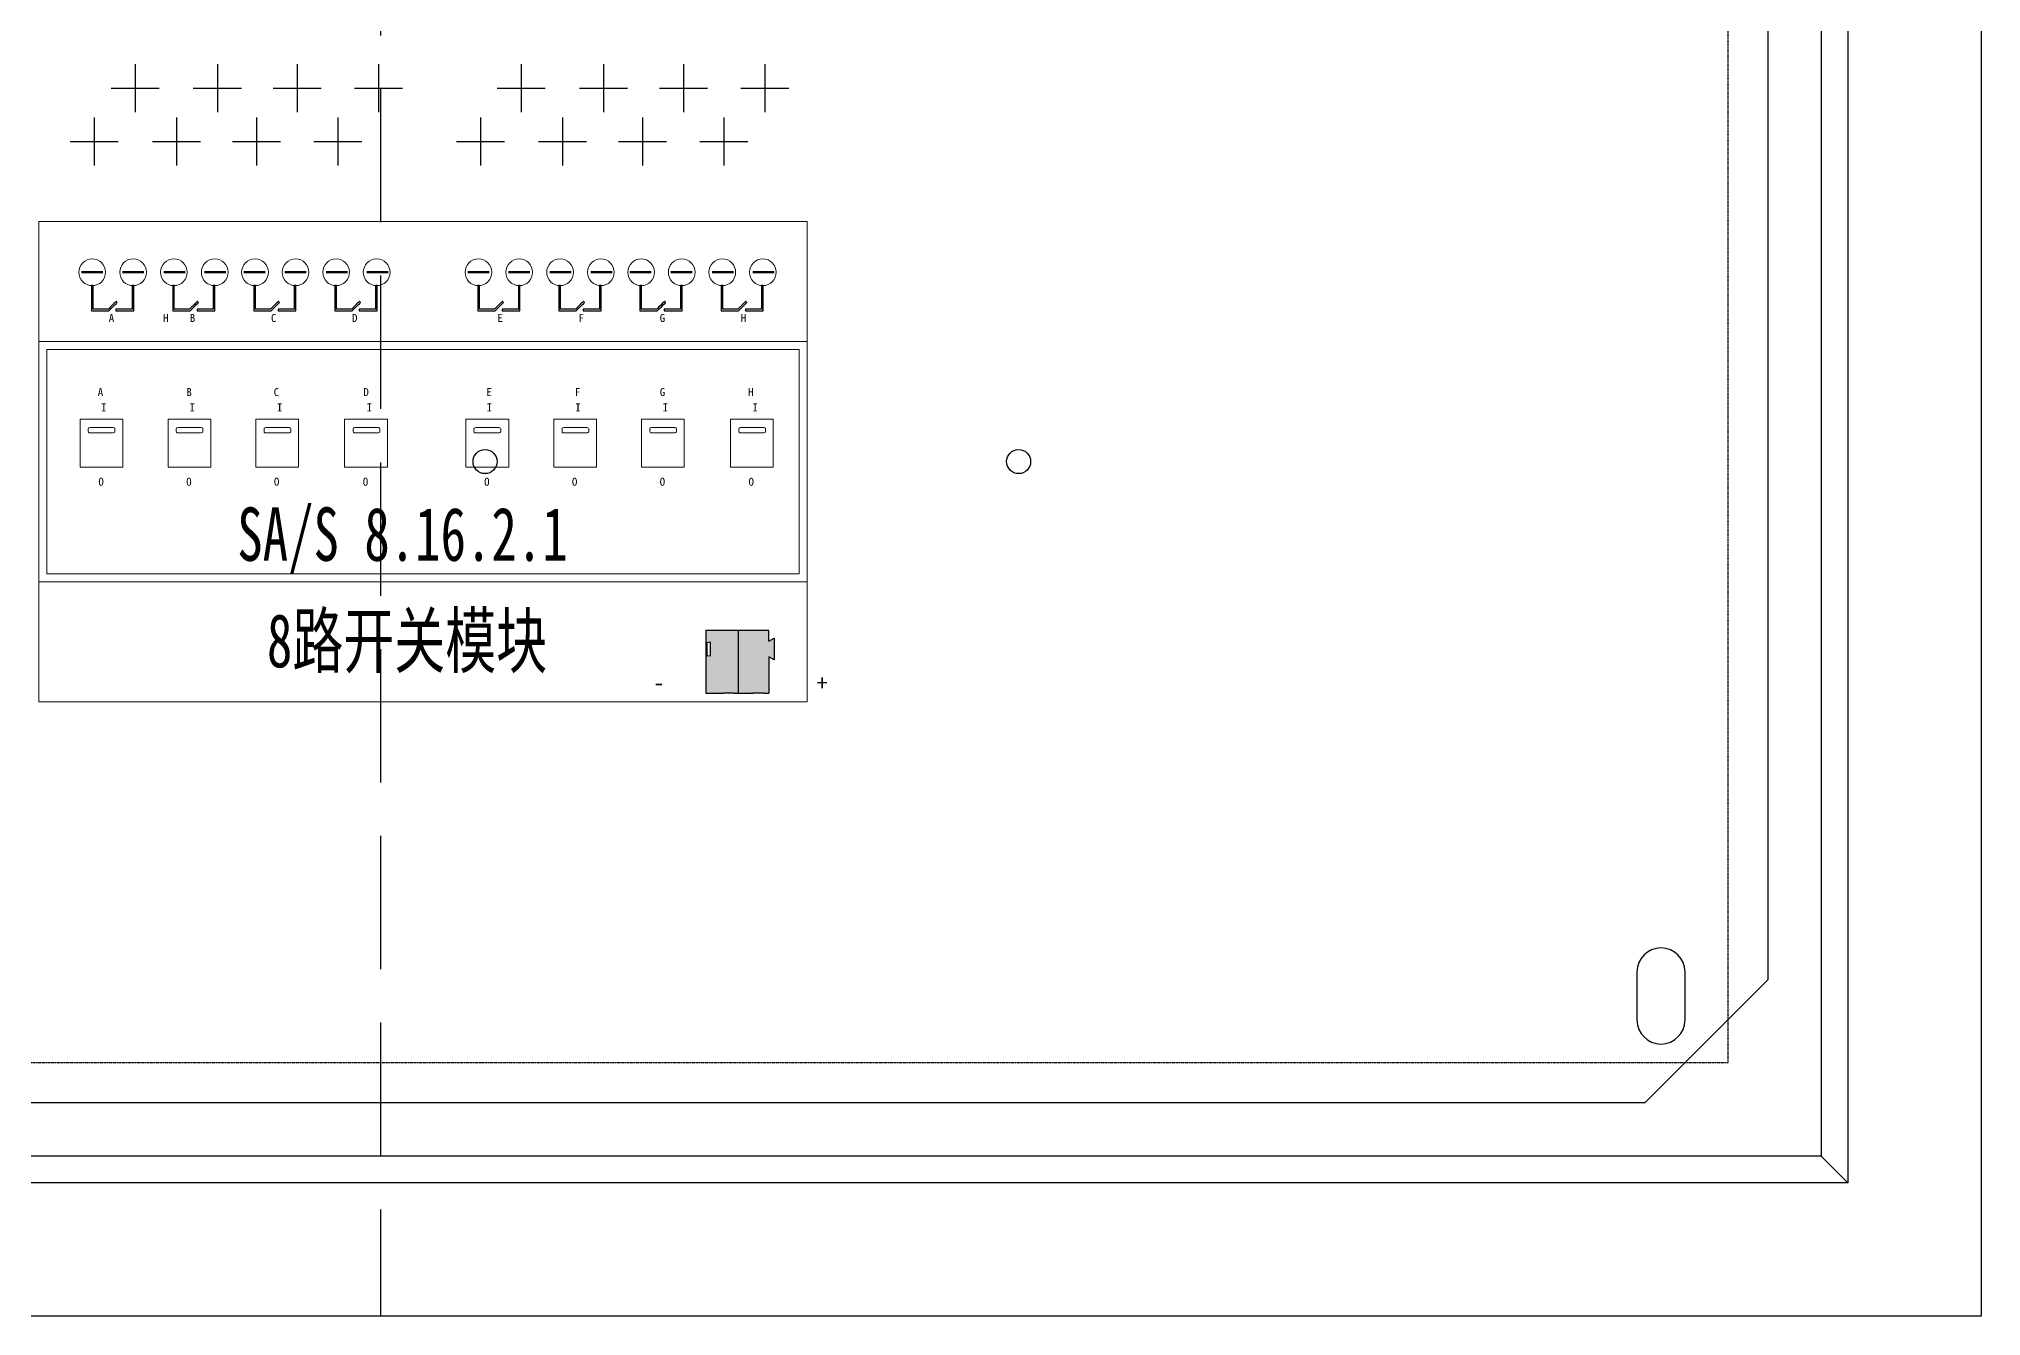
# Model space of a CAD drawing. Extents: x 1413553 to 1414153, y 431674 to 432674.
# Drawn here: x 1413788.6 to 1414152.6, y 431673.6 to 431913 of the extents above; entities that cross this region are included whole.
import ezdxf

# ---------------------------------------------------------------- set-up
doc = ezdxf.new("R2010")
doc.units = 0
doc.header["$MEASUREMENT"] = 0
doc.linetypes.add('LYJS-XX', pattern=[0.35, 0.25, -0.1])
for name, color, linetype in [('12路开关', 7, 'Continuous'), ('EQUIP-插座', 3, 'Continuous'), ('LY-JS-BJ', 7, 'Continuous'), ('布置图', 20, 'Continuous'), ('总线耦合器', 7, 'Continuous')]:
    doc.layers.add(name, color=color, linetype=linetype)
doc.styles.add('-宋体', font='', dxfattribs={"width": 0.65})
doc.styles.get('-宋体').set_extended_font_data('NSimSun')

# ---------------------------------------------------------------- blocks, each defined once
blk = doc.blocks.new('SA S.8.16.2.1 8路开关模块')
at = {"layer": '12路开关'}
h = blk.add_hatch(color=1, dxfattribs=at)
h.dxf.hatch_style = 1
edge = h.paths.add_edge_path()
edge.add_spline(control_points=[(131.03, 13.38), (131.03, 13.38), (131.03, 1.63), (131.03, 1.63)], knot_values=[0, 0, 0, 0, 1, 1, 1, 1], degree=3, periodic=0)
edge.add_spline(control_points=[(130.28, 1.63), (130.28, 1.63), (133.78, 1.63), (133.78, 1.63)], knot_values=[0, 0, 0, 0, 1, 1, 1, 1], degree=3, periodic=0)
edge.add_spline(control_points=[(133.78, 1.63), (133.78, 1.63), (135.78, 1.63), (135.78, 1.63)], knot_values=[0, 0, 0, 0, 1, 1, 1, 1], degree=3, periodic=0)
edge.add_spline(control_points=[(135.78, 1.63), (135.78, 1.63), (136.78, 1.63), (136.78, 1.63)], knot_values=[0, 0, 0, 0, 1, 1, 1, 1], degree=3, periodic=0)
edge.add_spline(control_points=[(136.78, 1.63), (136.78, 1.63), (136.78, 8.43), (136.78, 8.43)], knot_values=[0, 0, 0, 0, 1, 1, 1, 1], degree=3, periodic=0)
edge.add_spline(control_points=[(136.78, 8.43), (136.78, 8.43), (137.83, 7.83), (137.83, 7.83)], knot_values=[0, 0, 0, 0, 1, 1, 1, 1], degree=3, periodic=0)
edge.add_spline(control_points=[(137.83, 7.83), (137.83, 7.83), (137.83, 11.93), (137.83, 11.93)], knot_values=[0, 0, 0, 0, 1, 1, 1, 1], degree=3, periodic=0)
edge.add_spline(control_points=[(137.83, 11.93), (137.83, 11.93), (136.78, 11.33), (136.78, 11.33)], knot_values=[0, 0, 0, 0, 1, 1, 1, 1], degree=3, periodic=0)
edge.add_spline(control_points=[(136.78, 11.33), (136.78, 12.01), (136.78, 12.69), (136.78, 13.38)], knot_values=[0, 0, 0, 0, 1, 1, 1, 1], degree=3, periodic=0)
edge.add_spline(control_points=[(136.78, 13.38), (136.78, 13.38), (124.98, 13.38), (124.98, 13.38)], knot_values=[0, 0, 0, 0, 1, 1, 1, 1], degree=3, periodic=0)
h = blk.add_hatch(color=7, dxfattribs=at)
h.dxf.hatch_style = 1
edge = h.paths.add_edge_path()
edge.add_spline(control_points=[(131.03, 7.5), (131.03, 10.44), (131.03, 13.38), (131.03, 13.38)], knot_values=[0, 0, 0, 0, 0.5, 0.5, 0.5, 0.5], degree=3, periodic=0)
edge.add_spline(control_points=[(136.78, 13.38), (136.78, 13.38), (133.83, 13.38), (130.88, 13.38)], knot_values=[0, 0, 0, 0, 0.5, 0.5, 0.5, 0.5], degree=3, periodic=0)
edge.add_spline(control_points=[(130.88, 13.38), (127.93, 13.38), (124.98, 13.38), (124.98, 13.38)], knot_values=[0.5, 0.5, 0.5, 0.5, 1, 1, 1, 1], degree=3, periodic=0)
edge.add_spline(control_points=[(124.98, 13.38), (124.98, 13.38), (124.98, 12.43), (124.98, 11.08)], knot_values=[0, 0, 0, 0, 0.283042, 0.283042, 0.283042, 0.283042], degree=3, periodic=0)
edge.add_spline(control_points=[(124.98, 11.08), (124.98, 11.08), (125.18, 11.12), (125.18, 11.12)], knot_values=[0, 0, 0, 0, 0.99999, 0.99999, 0.99999, 0.99999], degree=3, periodic=0)
edge.add_spline(control_points=[(125.18, 11.12), (125.18, 11.12), (125.33, 11.15), (125.48, 11.17)], knot_values=[0, 0, 0, 0, 0.5, 0.5, 0.5, 0.5], degree=3, periodic=0)
edge.add_spline(control_points=[(125.48, 11.17), (125.63, 11.2), (125.78, 11.23), (125.78, 11.23)], knot_values=[0.5, 0.5, 0.5, 0.5, 1, 1, 1, 1], degree=3, periodic=0)
edge.add_spline(control_points=[(125.78, 11.23), (125.78, 11.23), (125.78, 10.55), (125.78, 9.88)], knot_values=[0, 0, 0, 0, 0.5, 0.5, 0.5, 0.5], degree=3, periodic=0)
edge.add_spline(control_points=[(125.78, 9.88), (125.78, 9.2), (125.78, 8.53), (125.78, 8.53)], knot_values=[0.5, 0.5, 0.5, 0.5, 1, 1, 1, 1], degree=3, periodic=0)
edge.add_spline(control_points=[(125.78, 8.53), (125.78, 8.53), (125.63, 8.55), (125.48, 8.58)], knot_values=[0, 0, 0, 0, 0.5, 0.5, 0.5, 0.5], degree=3, periodic=0)
edge.add_spline(control_points=[(125.48, 8.58), (125.33, 8.61), (125.18, 8.63), (125.18, 8.63)], knot_values=[0.5, 0.5, 0.5, 0.5, 1, 1, 1, 1], degree=3, periodic=0)
edge.add_spline(control_points=[(125.18, 8.63), (125.18, 8.63), (124.98, 8.67), (124.98, 8.67)], knot_values=[0.00001, 0.00001, 0.00001, 0.00001, 1, 1, 1, 1], degree=3, periodic=0)
edge.add_spline(control_points=[(124.98, 8.67), (124.98, 8.28), (124.98, 7.89), (124.98, 7.5)], knot_values=[0.433445, 0.433445, 0.433445, 0.433445, 0.5, 0.5, 0.5, 0.5], degree=3, periodic=0)
edge.add_spline(control_points=[(124.98, 7.5), (124.98, 4.56), (124.98, 1.63), (124.98, 1.63)], knot_values=[0.5, 0.5, 0.5, 0.5, 1, 1, 1, 1], degree=3, periodic=0)
edge.add_spline(control_points=[(124.98, 1.63), (124.98, 1.63), (125.81, 1.63), (126.63, 1.63)], knot_values=[0, 0, 0, 0, 0.5, 0.5, 0.5, 0.5], degree=3, periodic=0)
edge.add_spline(control_points=[(126.63, 1.63), (127.46, 1.63), (128.28, 1.63), (128.28, 1.63)], knot_values=[0.5, 0.5, 0.5, 0.5, 1, 1, 1, 1], degree=3, periodic=0)
edge.add_spline(control_points=[(128.28, 1.63), (128.28, 1.63), (128.78, 1.63), (129.28, 1.63)], knot_values=[0.5, 0.5, 0.5, 0.5, 1, 1, 1, 1], degree=3, periodic=0)
edge.add_spline(control_points=[(129.28, 1.63), (129.78, 1.63), (130.28, 1.63), (130.28, 1.63)], knot_values=[0, 0, 0, 0, 0.5, 0.5, 0.5, 0.5], degree=3, periodic=0)
edge.add_spline(control_points=[(130.28, 1.63), (130.28, 1.63), (131.16, 1.63), (132.03, 1.63)], knot_values=[0, 0, 0, 0, 0.5, 0.5, 0.5, 0.5], degree=3, periodic=0)
edge.add_spline(control_points=[(131.03, 1.63), (131.03, 1.63), (131.03, 4.56), (131.03, 7.5)], knot_values=[0.5, 0.5, 0.5, 0.5, 1, 1, 1, 1], degree=3, periodic=0)
at = {"layer": '12路开关', "lineweight": 5}
for points in [[(0, 0), (144, 0), (144, 90), (0, 90), (0, 0)], [(0, 22.5), (144, 22.5), (144, 67.5), (0, 67.5), (0, 22.5)], [(1.5, 24), (142.5, 24), (142.5, 66), (1.5, 66), (1.5, 24)], [(7.76, 43.94), (15.76, 43.94), (15.76, 52.94), (7.76, 52.94), (7.76, 43.94)], [(24.21, 43.94), (32.21, 43.94), (32.21, 52.94), (24.21, 52.94), (24.21, 43.94)], [(40.66, 43.94), (48.66, 43.94), (48.66, 52.94), (40.66, 52.94), (40.66, 43.94)], [(57.31, 43.94), (65.31, 43.94), (65.31, 52.94), (57.31, 52.94), (57.31, 43.94)], [(80.05, 43.94), (88.05, 43.94), (88.05, 52.94), (80.05, 52.94), (80.05, 43.94)], [(96.5, 43.94), (104.5, 43.94), (104.5, 52.94), (96.5, 52.94), (96.5, 43.94)], [(112.95, 43.94), (120.95, 43.94), (120.95, 52.94), (112.95, 52.94), (112.95, 43.94)], [(129.6, 43.94), (137.6, 43.94), (137.6, 52.94), (129.6, 52.94), (129.6, 43.94)]]:
    blk.add_lwpolyline(points, close=True, dxfattribs=at)
for centre in [(10.01, 80.48), (17.66, 80.48), (25.31, 80.48), (32.96, 80.48), (40.51, 80.48), (48.11, 80.48), (55.71, 80.48), (63.31, 80.48), (82.38, 80.48), (90.03, 80.48), (97.68, 80.48), (105.33, 80.48), (112.88, 80.48), (120.48, 80.48), (128.08, 80.48), (135.68, 80.48)]:
    blk.add_ellipse(centre, major_axis=(0, 2.5), ratio=1, start_param=0, end_param=6.28318, dxfattribs=at)
at = {"layer": '12路开关', "lineweight": 80}
for points in [[(8.02, 80.48), (8.24, 80.48), (8.91, 80.48), (9.13, 80.48), (9.13, 80.48), (9.13, 80.48), (9.57, 80.48), (9.57, 80.48), (9.57, 80.48), (9.57, 80.48), (10.02, 80.48), (10.02, 80.48), (10.02, 80.48), (10.02, 80.48), (10.24, 80.48), (10.24, 80.48), (10.24, 80.48), (10.24, 80.48), (10.91, 80.48), (10.91, 80.48), (10.91, 80.48), (11.13, 80.48), (11.79, 80.48), (12.02, 80.48)], [(15.67, 80.48), (15.89, 80.48), (16.56, 80.48), (16.78, 80.48), (16.78, 80.48), (16.78, 80.48), (17.22, 80.48), (17.22, 80.48), (17.22, 80.48), (17.22, 80.48), (17.67, 80.48), (17.67, 80.48), (17.67, 80.48), (17.67, 80.48), (17.89, 80.48), (17.89, 80.48), (17.89, 80.48), (17.89, 80.48), (18.56, 80.48), (18.56, 80.48), (18.56, 80.48), (18.78, 80.48), (19.44, 80.48), (19.67, 80.48)], [(23.42, 80.48), (23.64, 80.48), (24.31, 80.48), (24.53, 80.48), (24.53, 80.48), (24.53, 80.48), (24.97, 80.48), (24.97, 80.48), (24.97, 80.48), (24.97, 80.48), (25.42, 80.48), (25.42, 80.48), (25.42, 80.48), (25.42, 80.48), (25.64, 80.48), (25.64, 80.48), (25.64, 80.48), (25.64, 80.48), (26.31, 80.48), (26.31, 80.48), (26.31, 80.48), (26.53, 80.48), (27.19, 80.48), (27.42, 80.48)], [(31.07, 80.48), (31.29, 80.48), (31.95, 80.48), (32.18, 80.48), (32.18, 80.48), (32.18, 80.48), (32.62, 80.48), (32.62, 80.48), (32.62, 80.48), (32.62, 80.48), (33.07, 80.48), (33.07, 80.48), (33.07, 80.48), (33.07, 80.48), (33.29, 80.48), (33.29, 80.48), (33.29, 80.48), (33.29, 80.48), (33.95, 80.48), (33.95, 80.48), (33.95, 80.48), (34.18, 80.48), (34.84, 80.48), (35.07, 80.48)], [(38.42, 80.48), (38.64, 80.48), (39.3, 80.48), (39.53, 80.48), (39.53, 80.48), (39.53, 80.48), (39.97, 80.48), (39.97, 80.48), (39.97, 80.48), (39.97, 80.48), (40.42, 80.48), (40.42, 80.48), (40.42, 80.48), (40.42, 80.48), (40.64, 80.48), (40.64, 80.48), (40.64, 80.48), (40.64, 80.48), (41.3, 80.48), (41.3, 80.48), (41.3, 80.48), (41.53, 80.48), (42.19, 80.48), (42.42, 80.48)], [(46.07, 80.48), (46.29, 80.48), (46.95, 80.48), (47.18, 80.48), (47.18, 80.48), (47.18, 80.48), (47.62, 80.48), (47.62, 80.48), (47.62, 80.48), (47.62, 80.48), (48.07, 80.48), (48.07, 80.48), (48.07, 80.48), (48.07, 80.48), (48.29, 80.48), (48.29, 80.48), (48.29, 80.48), (48.29, 80.48), (48.95, 80.48), (48.95, 80.48), (48.95, 80.48), (49.18, 80.48), (49.84, 80.48), (50.07, 80.48)], [(53.82, 80.48), (54.04, 80.48), (54.7, 80.48), (54.93, 80.48), (54.93, 80.48), (54.93, 80.48), (55.37, 80.48), (55.37, 80.48), (55.37, 80.48), (55.37, 80.48), (55.82, 80.48), (55.82, 80.48), (55.82, 80.48), (55.82, 80.48), (56.04, 80.48), (56.04, 80.48), (56.04, 80.48), (56.04, 80.48), (56.7, 80.48), (56.7, 80.48), (56.7, 80.48), (56.93, 80.48), (57.59, 80.48), (57.82, 80.48)], [(61.47, 80.48), (61.69, 80.48), (62.35, 80.48), (62.58, 80.48), (62.58, 80.48), (62.58, 80.48), (63.02, 80.48), (63.02, 80.48), (63.02, 80.48), (63.02, 80.48), (63.47, 80.48), (63.47, 80.48), (63.47, 80.48), (63.47, 80.48), (63.69, 80.48), (63.69, 80.48), (63.69, 80.48), (63.69, 80.48), (64.35, 80.48), (64.35, 80.48), (64.35, 80.48), (64.58, 80.48), (65.24, 80.48), (65.47, 80.48)], [(80.38, 80.48), (80.6, 80.48), (81.27, 80.48), (81.49, 80.48), (81.49, 80.48), (81.49, 80.48), (81.93, 80.48), (81.93, 80.48), (81.93, 80.48), (81.93, 80.48), (82.38, 80.48), (82.38, 80.48), (82.38, 80.48), (82.38, 80.48), (82.6, 80.48), (82.6, 80.48), (82.6, 80.48), (82.6, 80.48), (83.27, 80.48), (83.27, 80.48), (83.27, 80.48), (83.49, 80.48), (84.16, 80.48), (84.38, 80.48)], [(88.03, 80.48), (88.25, 80.48), (88.92, 80.48), (89.14, 80.48), (89.14, 80.48), (89.14, 80.48), (89.58, 80.48), (89.58, 80.48), (89.58, 80.48), (89.58, 80.48), (90.03, 80.48), (90.03, 80.48), (90.03, 80.48), (90.03, 80.48), (90.25, 80.48), (90.25, 80.48), (90.25, 80.48), (90.25, 80.48), (90.92, 80.48), (90.92, 80.48), (90.92, 80.48), (91.14, 80.48), (91.81, 80.48), (92.03, 80.48)], [(95.78, 80.48), (96, 80.48), (96.67, 80.48), (96.89, 80.48), (96.89, 80.48), (96.89, 80.48), (97.33, 80.48), (97.33, 80.48), (97.33, 80.48), (97.33, 80.48), (97.78, 80.48), (97.78, 80.48), (97.78, 80.48), (97.78, 80.48), (98, 80.48), (98, 80.48), (98, 80.48), (98, 80.48), (98.67, 80.48), (98.67, 80.48), (98.67, 80.48), (98.89, 80.48), (99.56, 80.48), (99.78, 80.48)], [(103.43, 80.48), (103.65, 80.48), (104.32, 80.48), (104.54, 80.48), (104.54, 80.48), (104.54, 80.48), (104.98, 80.48), (104.98, 80.48), (104.98, 80.48), (104.98, 80.48), (105.43, 80.48), (105.43, 80.48), (105.43, 80.48), (105.43, 80.48), (105.65, 80.48), (105.65, 80.48), (105.65, 80.48), (105.65, 80.48), (106.32, 80.48), (106.32, 80.48), (106.32, 80.48), (106.54, 80.48), (107.21, 80.48), (107.43, 80.48)], [(110.78, 80.48), (111, 80.48), (111.67, 80.48), (111.89, 80.48), (111.89, 80.48), (111.89, 80.48), (112.33, 80.48), (112.33, 80.48), (112.33, 80.48), (112.33, 80.48), (112.78, 80.48), (112.78, 80.48), (112.78, 80.48), (112.78, 80.48), (113, 80.48), (113, 80.48), (113, 80.48), (113, 80.48), (113.67, 80.48), (113.67, 80.48), (113.67, 80.48), (113.89, 80.48), (114.56, 80.48), (114.78, 80.48)], [(118.43, 80.48), (118.65, 80.48), (119.32, 80.48), (119.54, 80.48), (119.54, 80.48), (119.54, 80.48), (119.98, 80.48), (119.98, 80.48), (119.98, 80.48), (119.98, 80.48), (120.43, 80.48), (120.43, 80.48), (120.43, 80.48), (120.43, 80.48), (120.65, 80.48), (120.65, 80.48), (120.65, 80.48), (120.65, 80.48), (121.32, 80.48), (121.32, 80.48), (121.32, 80.48), (121.54, 80.48), (122.21, 80.48), (122.43, 80.48)], [(126.18, 80.48), (126.4, 80.48), (127.07, 80.48), (127.29, 80.48), (127.29, 80.48), (127.29, 80.48), (127.73, 80.48), (127.73, 80.48), (127.73, 80.48), (127.73, 80.48), (128.18, 80.48), (128.18, 80.48), (128.18, 80.48), (128.18, 80.48), (128.4, 80.48), (128.4, 80.48), (128.4, 80.48), (128.4, 80.48), (129.07, 80.48), (129.07, 80.48), (129.07, 80.48), (129.29, 80.48), (129.96, 80.48), (130.18, 80.48)], [(133.83, 80.48), (134.05, 80.48), (134.72, 80.48), (134.94, 80.48), (134.94, 80.48), (134.94, 80.48), (135.38, 80.48), (135.38, 80.48), (135.38, 80.48), (135.38, 80.48), (135.83, 80.48), (135.83, 80.48), (135.83, 80.48), (135.83, 80.48), (136.05, 80.48), (136.05, 80.48), (136.05, 80.48), (136.05, 80.48), (136.72, 80.48), (136.72, 80.48), (136.72, 80.48), (136.94, 80.48), (137.61, 80.48), (137.83, 80.48)]]:
    blk.add_open_spline(points, degree=3, knots=[0, 0, 0, 0, 0.166667, 0.166667, 0.166667, 0.25, 0.333333, 0.333333, 0.333333, 0.416667, 0.5, 0.5, 0.5, 0.583333, 0.666667, 0.666667, 0.666667, 0.75, 0.833333, 0.833333, 0.833333, 0.916667, 1, 1, 1, 1], dxfattribs=at)
at = {"layer": '12路开关'}
for points, knots in [([(10.19, 73.55), (10.19, 73.55), (13.01, 73.55), (13.01, 73.55), (13.01, 73.55), (13.01, 73.55), (14.48, 75.03), (14.48, 75.03), (14.48, 75.03), (14.48, 75.03), (14.69, 74.81), (14.69, 74.81), (14.69, 74.81), (14.69, 74.81), (13.13, 73.25), (13.13, 73.25), (13.13, 73.25), (13.13, 73.25), (9.89, 73.25), (9.89, 73.25), (9.89, 73.25), (9.89, 73.25), (9.89, 78), (9.89, 78), (9.89, 78), (9.89, 78), (10.19, 78), (10.19, 78), (10.19, 78), (10.19, 78), (10.19, 73.55), (10.19, 73.55)], [0, 0, 0, 0, 0.125, 0.125, 0.125, 0.1875, 0.25, 0.25, 0.25, 0.3125, 0.375, 0.375, 0.375, 0.4375, 0.5, 0.5, 0.5, 0.5625, 0.625, 0.625, 0.625, 0.6875, 0.75, 0.75, 0.75, 0.8125, 0.875, 0.875, 0.875, 0.9375, 1, 1, 1, 1]), ([(17.48, 73.55), (17.48, 73.55), (17.48, 78), (17.48, 78), (17.48, 78), (17.48, 78), (17.78, 78), (17.78, 78), (17.78, 78), (17.78, 78), (17.78, 73.25), (17.78, 73.25), (17.78, 73.25), (17.78, 73.25), (14.45, 73.25), (14.45, 73.25), (14.45, 73.25), (14.45, 73.25), (14.45, 73.55), (14.45, 73.55), (14.45, 73.55), (14.45, 73.55), (17.48, 73.55), (17.48, 73.55)], [0, 0, 0, 0, 0.166667, 0.166667, 0.166667, 0.25, 0.333333, 0.333333, 0.333333, 0.416667, 0.5, 0.5, 0.5, 0.583333, 0.666667, 0.666667, 0.666667, 0.75, 0.833333, 0.833333, 0.833333, 0.916667, 1, 1, 1, 1]), ([(25.38, 73.55), (25.38, 73.55), (28.21, 73.55), (28.21, 73.55), (28.21, 73.55), (28.21, 73.55), (29.68, 75.03), (29.68, 75.03), (29.68, 75.03), (29.68, 75.03), (29.89, 74.81), (29.89, 74.81), (29.89, 74.81), (29.89, 74.81), (28.33, 73.25), (28.33, 73.25), (28.33, 73.25), (28.33, 73.25), (25.08, 73.25), (25.08, 73.25), (25.08, 73.25), (25.08, 73.25), (25.08, 78), (25.08, 78), (25.08, 78), (25.08, 78), (25.38, 78), (25.38, 78), (25.38, 78), (25.38, 78), (25.38, 73.55), (25.38, 73.55)], [0, 0, 0, 0, 0.125, 0.125, 0.125, 0.1875, 0.25, 0.25, 0.25, 0.3125, 0.375, 0.375, 0.375, 0.4375, 0.5, 0.5, 0.5, 0.5625, 0.625, 0.625, 0.625, 0.6875, 0.75, 0.75, 0.75, 0.8125, 0.875, 0.875, 0.875, 0.9375, 1, 1, 1, 1]), ([(32.68, 73.55), (32.68, 73.55), (32.68, 78), (32.68, 78), (32.68, 78), (32.68, 78), (32.98, 78), (32.98, 78), (32.98, 78), (32.98, 78), (32.98, 73.25), (32.98, 73.25), (32.98, 73.25), (32.98, 73.25), (29.65, 73.25), (29.65, 73.25), (29.65, 73.25), (29.65, 73.25), (29.65, 73.55), (29.65, 73.55), (29.65, 73.55), (29.65, 73.55), (32.68, 73.55), (32.68, 73.55)], [0, 0, 0, 0, 0.166667, 0.166667, 0.166667, 0.25, 0.333333, 0.333333, 0.333333, 0.416667, 0.5, 0.5, 0.5, 0.583333, 0.666667, 0.666667, 0.666667, 0.75, 0.833333, 0.833333, 0.833333, 0.916667, 1, 1, 1, 1]), ([(40.58, 73.55), (40.58, 73.55), (43.41, 73.55), (43.41, 73.55), (43.41, 73.55), (43.41, 73.55), (44.88, 75.03), (44.88, 75.03), (44.88, 75.03), (44.88, 75.03), (45.09, 74.81), (45.09, 74.81), (45.09, 74.81), (45.09, 74.81), (43.53, 73.25), (43.53, 73.25), (43.53, 73.25), (43.53, 73.25), (40.28, 73.25), (40.28, 73.25), (40.28, 73.25), (40.28, 73.25), (40.28, 78), (40.28, 78), (40.28, 78), (40.28, 78), (40.58, 78), (40.58, 78), (40.58, 78), (40.58, 78), (40.58, 73.55), (40.58, 73.55)], [0, 0, 0, 0, 0.125, 0.125, 0.125, 0.1875, 0.25, 0.25, 0.25, 0.3125, 0.375, 0.375, 0.375, 0.4375, 0.5, 0.5, 0.5, 0.5625, 0.625, 0.625, 0.625, 0.6875, 0.75, 0.75, 0.75, 0.8125, 0.875, 0.875, 0.875, 0.9375, 1, 1, 1, 1]), ([(47.88, 73.55), (47.88, 73.55), (47.88, 78), (47.88, 78), (47.88, 78), (47.88, 78), (48.18, 78), (48.18, 78), (48.18, 78), (48.18, 78), (48.18, 73.25), (48.18, 73.25), (48.18, 73.25), (48.18, 73.25), (44.85, 73.25), (44.85, 73.25), (44.85, 73.25), (44.85, 73.25), (44.85, 73.55), (44.85, 73.55), (44.85, 73.55), (44.85, 73.55), (47.88, 73.55), (47.88, 73.55)], [0, 0, 0, 0, 0.166667, 0.166667, 0.166667, 0.25, 0.333333, 0.333333, 0.333333, 0.416667, 0.5, 0.5, 0.5, 0.583333, 0.666667, 0.666667, 0.666667, 0.75, 0.833333, 0.833333, 0.833333, 0.916667, 1, 1, 1, 1]), ([(55.78, 73.55), (55.78, 73.55), (58.61, 73.55), (58.61, 73.55), (58.61, 73.55), (58.61, 73.55), (60.08, 75.03), (60.08, 75.03), (60.08, 75.03), (60.08, 75.03), (60.29, 74.81), (60.29, 74.81), (60.29, 74.81), (60.29, 74.81), (58.73, 73.25), (58.73, 73.25), (58.73, 73.25), (58.73, 73.25), (55.48, 73.25), (55.48, 73.25), (55.48, 73.25), (55.48, 73.25), (55.48, 78), (55.48, 78), (55.48, 78), (55.48, 78), (55.78, 78), (55.78, 78), (55.78, 78), (55.78, 78), (55.78, 73.55), (55.78, 73.55)], [0, 0, 0, 0, 0.125, 0.125, 0.125, 0.1875, 0.25, 0.25, 0.25, 0.3125, 0.375, 0.375, 0.375, 0.4375, 0.5, 0.5, 0.5, 0.5625, 0.625, 0.625, 0.625, 0.6875, 0.75, 0.75, 0.75, 0.8125, 0.875, 0.875, 0.875, 0.9375, 1, 1, 1, 1]), ([(63.08, 73.55), (63.08, 73.55), (63.08, 78), (63.08, 78), (63.08, 78), (63.08, 78), (63.38, 78), (63.38, 78), (63.38, 78), (63.38, 78), (63.38, 73.25), (63.38, 73.25), (63.38, 73.25), (63.38, 73.25), (60.05, 73.25), (60.05, 73.25), (60.05, 73.25), (60.05, 73.25), (60.05, 73.55), (60.05, 73.55), (60.05, 73.55), (60.05, 73.55), (63.08, 73.55), (63.08, 73.55)], [0, 0, 0, 0, 0.166667, 0.166667, 0.166667, 0.25, 0.333333, 0.333333, 0.333333, 0.416667, 0.5, 0.5, 0.5, 0.583333, 0.666667, 0.666667, 0.666667, 0.75, 0.833333, 0.833333, 0.833333, 0.916667, 1, 1, 1, 1]), ([(82.56, 73.55), (82.56, 73.55), (85.38, 73.55), (85.38, 73.55), (85.38, 73.55), (85.38, 73.55), (86.85, 75.03), (86.85, 75.03), (86.85, 75.03), (86.85, 75.03), (87.07, 74.81), (87.07, 74.81), (87.07, 74.81), (87.07, 74.81), (85.5, 73.25), (85.5, 73.25), (85.5, 73.25), (85.5, 73.25), (82.26, 73.25), (82.26, 73.25), (82.26, 73.25), (82.26, 73.25), (82.26, 78), (82.26, 78), (82.26, 78), (82.26, 78), (82.56, 78), (82.56, 78), (82.56, 78), (82.56, 78), (82.56, 73.55), (82.56, 73.55)], [0, 0, 0, 0, 0.125, 0.125, 0.125, 0.1875, 0.25, 0.25, 0.25, 0.3125, 0.375, 0.375, 0.375, 0.4375, 0.5, 0.5, 0.5, 0.5625, 0.625, 0.625, 0.625, 0.6875, 0.75, 0.75, 0.75, 0.8125, 0.875, 0.875, 0.875, 0.9375, 1, 1, 1, 1]), ([(89.86, 73.55), (89.86, 73.55), (89.86, 78), (89.86, 78), (89.86, 78), (89.86, 78), (90.16, 78), (90.16, 78), (90.16, 78), (90.16, 78), (90.16, 73.25), (90.16, 73.25), (90.16, 73.25), (90.16, 73.25), (86.82, 73.25), (86.82, 73.25), (86.82, 73.25), (86.82, 73.25), (86.82, 73.55), (86.82, 73.55), (86.82, 73.55), (86.82, 73.55), (89.86, 73.55), (89.86, 73.55)], [0, 0, 0, 0, 0.166667, 0.166667, 0.166667, 0.25, 0.333333, 0.333333, 0.333333, 0.416667, 0.5, 0.5, 0.5, 0.583333, 0.666667, 0.666667, 0.666667, 0.75, 0.833333, 0.833333, 0.833333, 0.916667, 1, 1, 1, 1]), ([(97.76, 73.55), (97.76, 73.55), (100.58, 73.55), (100.58, 73.55), (100.58, 73.55), (100.58, 73.55), (102.05, 75.03), (102.05, 75.03), (102.05, 75.03), (102.05, 75.03), (102.27, 74.81), (102.27, 74.81), (102.27, 74.81), (102.27, 74.81), (100.7, 73.25), (100.7, 73.25), (100.7, 73.25), (100.7, 73.25), (97.46, 73.25), (97.46, 73.25), (97.46, 73.25), (97.46, 73.25), (97.46, 78), (97.46, 78), (97.46, 78), (97.46, 78), (97.76, 78), (97.76, 78), (97.76, 78), (97.76, 78), (97.76, 73.55), (97.76, 73.55)], [0, 0, 0, 0, 0.125, 0.125, 0.125, 0.1875, 0.25, 0.25, 0.25, 0.3125, 0.375, 0.375, 0.375, 0.4375, 0.5, 0.5, 0.5, 0.5625, 0.625, 0.625, 0.625, 0.6875, 0.75, 0.75, 0.75, 0.8125, 0.875, 0.875, 0.875, 0.9375, 1, 1, 1, 1]), ([(105.06, 73.55), (105.06, 73.55), (105.06, 78), (105.06, 78), (105.06, 78), (105.06, 78), (105.36, 78), (105.36, 78), (105.36, 78), (105.36, 78), (105.36, 73.25), (105.36, 73.25), (105.36, 73.25), (105.36, 73.25), (102.02, 73.25), (102.02, 73.25), (102.02, 73.25), (102.02, 73.25), (102.02, 73.55), (102.02, 73.55), (102.02, 73.55), (102.02, 73.55), (105.06, 73.55), (105.06, 73.55)], [0, 0, 0, 0, 0.166667, 0.166667, 0.166667, 0.25, 0.333333, 0.333333, 0.333333, 0.416667, 0.5, 0.5, 0.5, 0.583333, 0.666667, 0.666667, 0.666667, 0.75, 0.833333, 0.833333, 0.833333, 0.916667, 1, 1, 1, 1]), ([(112.96, 73.55), (112.96, 73.55), (115.78, 73.55), (115.78, 73.55), (115.78, 73.55), (115.78, 73.55), (117.25, 75.03), (117.25, 75.03), (117.25, 75.03), (117.25, 75.03), (117.47, 74.81), (117.47, 74.81), (117.47, 74.81), (117.47, 74.81), (115.9, 73.25), (115.9, 73.25), (115.9, 73.25), (115.9, 73.25), (112.66, 73.25), (112.66, 73.25), (112.66, 73.25), (112.66, 73.25), (112.66, 78), (112.66, 78), (112.66, 78), (112.66, 78), (112.96, 78), (112.96, 78), (112.96, 78), (112.96, 78), (112.96, 73.55), (112.96, 73.55)], [0, 0, 0, 0, 0.125, 0.125, 0.125, 0.1875, 0.25, 0.25, 0.25, 0.3125, 0.375, 0.375, 0.375, 0.4375, 0.5, 0.5, 0.5, 0.5625, 0.625, 0.625, 0.625, 0.6875, 0.75, 0.75, 0.75, 0.8125, 0.875, 0.875, 0.875, 0.9375, 1, 1, 1, 1]), ([(120.26, 73.55), (120.26, 73.55), (120.26, 78), (120.26, 78), (120.26, 78), (120.26, 78), (120.56, 78), (120.56, 78), (120.56, 78), (120.56, 78), (120.56, 73.25), (120.56, 73.25), (120.56, 73.25), (120.56, 73.25), (117.22, 73.25), (117.22, 73.25), (117.22, 73.25), (117.22, 73.25), (117.22, 73.55), (117.22, 73.55), (117.22, 73.55), (117.22, 73.55), (120.26, 73.55), (120.26, 73.55)], [0, 0, 0, 0, 0.166667, 0.166667, 0.166667, 0.25, 0.333333, 0.333333, 0.333333, 0.416667, 0.5, 0.5, 0.5, 0.583333, 0.666667, 0.666667, 0.666667, 0.75, 0.833333, 0.833333, 0.833333, 0.916667, 1, 1, 1, 1]), ([(128.16, 73.55), (128.16, 73.55), (130.98, 73.55), (130.98, 73.55), (130.98, 73.55), (130.98, 73.55), (132.45, 75.03), (132.45, 75.03), (132.45, 75.03), (132.45, 75.03), (132.67, 74.81), (132.67, 74.81), (132.67, 74.81), (132.67, 74.81), (131.1, 73.25), (131.1, 73.25), (131.1, 73.25), (131.1, 73.25), (127.86, 73.25), (127.86, 73.25), (127.86, 73.25), (127.86, 73.25), (127.86, 78), (127.86, 78), (127.86, 78), (127.86, 78), (128.16, 78), (128.16, 78), (128.16, 78), (128.16, 78), (128.16, 73.55), (128.16, 73.55)], [0, 0, 0, 0, 0.125, 0.125, 0.125, 0.1875, 0.25, 0.25, 0.25, 0.3125, 0.375, 0.375, 0.375, 0.4375, 0.5, 0.5, 0.5, 0.5625, 0.625, 0.625, 0.625, 0.6875, 0.75, 0.75, 0.75, 0.8125, 0.875, 0.875, 0.875, 0.9375, 1, 1, 1, 1]), ([(135.46, 73.55), (135.46, 73.55), (135.46, 78), (135.46, 78), (135.46, 78), (135.46, 78), (135.76, 78), (135.76, 78), (135.76, 78), (135.76, 78), (135.76, 73.25), (135.76, 73.25), (135.76, 73.25), (135.76, 73.25), (132.42, 73.25), (132.42, 73.25), (132.42, 73.25), (132.42, 73.25), (132.42, 73.55), (132.42, 73.55), (132.42, 73.55), (132.42, 73.55), (135.46, 73.55), (135.46, 73.55)], [0, 0, 0, 0, 0.166667, 0.166667, 0.166667, 0.25, 0.333333, 0.333333, 0.333333, 0.416667, 0.5, 0.5, 0.5, 0.583333, 0.666667, 0.666667, 0.666667, 0.75, 0.833333, 0.833333, 0.833333, 0.916667, 1, 1, 1, 1])]:
    blk.add_open_spline(points, degree=3, knots=knots, dxfattribs=at)
at = {"layer": '12路开关', "lineweight": 5}
for points in [[(9.59, 51.39), (9.59, 51.39), (13.94, 51.39), (13.94, 51.39), (13.94, 51.39), (14.12, 51.39), (14.26, 51.27), (14.26, 51.12), (14.26, 51.12), (14.26, 51.12), (14.26, 50.66), (14.26, 50.66), (14.26, 50.66), (14.26, 50.51), (14.12, 50.39), (13.94, 50.39), (13.94, 50.39), (13.94, 50.39), (9.59, 50.39), (9.59, 50.39), (9.59, 50.39), (9.41, 50.39), (9.26, 50.51), (9.26, 50.66), (9.26, 50.66), (9.26, 50.66), (9.26, 51.12), (9.26, 51.12), (9.26, 51.12), (9.26, 51.27), (9.41, 51.39), (9.59, 51.39)], [(26.09, 51.39), (26.09, 51.39), (30.44, 51.39), (30.44, 51.39), (30.44, 51.39), (30.62, 51.39), (30.76, 51.27), (30.76, 51.12), (30.76, 51.12), (30.76, 51.12), (30.76, 50.66), (30.76, 50.66), (30.76, 50.66), (30.76, 50.51), (30.62, 50.39), (30.44, 50.39), (30.44, 50.39), (30.44, 50.39), (26.09, 50.39), (26.09, 50.39), (26.09, 50.39), (25.91, 50.39), (25.76, 50.51), (25.76, 50.66), (25.76, 50.66), (25.76, 50.66), (25.76, 51.12), (25.76, 51.12), (25.76, 51.12), (25.76, 51.27), (25.91, 51.39), (26.09, 51.39)], [(42.54, 51.39), (42.54, 51.39), (46.89, 51.39), (46.89, 51.39), (46.89, 51.39), (47.07, 51.39), (47.21, 51.27), (47.21, 51.12), (47.21, 51.12), (47.21, 51.12), (47.21, 50.66), (47.21, 50.66), (47.21, 50.66), (47.21, 50.51), (47.07, 50.39), (46.89, 50.39), (46.89, 50.39), (46.89, 50.39), (42.54, 50.39), (42.54, 50.39), (42.54, 50.39), (42.36, 50.39), (42.21, 50.51), (42.21, 50.66), (42.21, 50.66), (42.21, 50.66), (42.21, 51.12), (42.21, 51.12), (42.21, 51.12), (42.21, 51.27), (42.36, 51.39), (42.54, 51.39)], [(59.24, 51.39), (59.24, 51.39), (63.59, 51.39), (63.59, 51.39), (63.59, 51.39), (63.77, 51.39), (63.91, 51.27), (63.91, 51.12), (63.91, 51.12), (63.91, 51.12), (63.91, 50.66), (63.91, 50.66), (63.91, 50.66), (63.91, 50.51), (63.77, 50.39), (63.59, 50.39), (63.59, 50.39), (63.59, 50.39), (59.24, 50.39), (59.24, 50.39), (59.24, 50.39), (59.06, 50.39), (58.91, 50.51), (58.91, 50.66), (58.91, 50.66), (58.91, 50.66), (58.91, 51.12), (58.91, 51.12), (58.91, 51.12), (58.91, 51.27), (59.06, 51.39), (59.24, 51.39)], [(81.87, 51.39), (81.87, 51.39), (86.23, 51.39), (86.23, 51.39), (86.23, 51.39), (86.41, 51.39), (86.55, 51.26), (86.55, 51.12), (86.55, 51.12), (86.55, 51.12), (86.55, 50.66), (86.55, 50.66), (86.55, 50.66), (86.55, 50.51), (86.41, 50.39), (86.23, 50.39), (86.23, 50.39), (86.23, 50.39), (81.87, 50.39), (81.87, 50.39), (81.87, 50.39), (81.7, 50.39), (81.55, 50.51), (81.55, 50.66), (81.55, 50.66), (81.55, 50.66), (81.55, 51.12), (81.55, 51.12), (81.55, 51.12), (81.55, 51.26), (81.7, 51.39), (81.87, 51.39)], [(98.37, 51.39), (98.37, 51.39), (102.73, 51.39), (102.73, 51.39), (102.73, 51.39), (102.91, 51.39), (103.05, 51.26), (103.05, 51.12), (103.05, 51.12), (103.05, 51.12), (103.05, 50.66), (103.05, 50.66), (103.05, 50.66), (103.05, 50.51), (102.91, 50.39), (102.73, 50.39), (102.73, 50.39), (102.73, 50.39), (98.37, 50.39), (98.37, 50.39), (98.37, 50.39), (98.2, 50.39), (98.05, 50.51), (98.05, 50.66), (98.05, 50.66), (98.05, 50.66), (98.05, 51.12), (98.05, 51.12), (98.05, 51.12), (98.05, 51.26), (98.2, 51.39), (98.37, 51.39)], [(114.82, 51.39), (114.82, 51.39), (119.18, 51.39), (119.18, 51.39), (119.18, 51.39), (119.36, 51.39), (119.5, 51.26), (119.5, 51.12), (119.5, 51.12), (119.5, 51.12), (119.5, 50.66), (119.5, 50.66), (119.5, 50.66), (119.5, 50.51), (119.36, 50.39), (119.18, 50.39), (119.18, 50.39), (119.18, 50.39), (114.82, 50.39), (114.82, 50.39), (114.82, 50.39), (114.65, 50.39), (114.5, 50.51), (114.5, 50.66), (114.5, 50.66), (114.5, 50.66), (114.5, 51.12), (114.5, 51.12), (114.5, 51.12), (114.5, 51.26), (114.65, 51.39), (114.82, 51.39)], [(131.52, 51.39), (131.52, 51.39), (135.88, 51.39), (135.88, 51.39), (135.88, 51.39), (136.06, 51.39), (136.2, 51.26), (136.2, 51.12), (136.2, 51.12), (136.2, 51.12), (136.2, 50.66), (136.2, 50.66), (136.2, 50.66), (136.2, 50.51), (136.06, 50.39), (135.88, 50.39), (135.88, 50.39), (135.88, 50.39), (131.52, 50.39), (131.52, 50.39), (131.52, 50.39), (131.35, 50.39), (131.2, 50.51), (131.2, 50.66), (131.2, 50.66), (131.2, 50.66), (131.2, 51.12), (131.2, 51.12), (131.2, 51.12), (131.2, 51.26), (131.35, 51.39), (131.52, 51.39)]]:
    blk.add_open_spline(points, degree=3, knots=[0, 0, 0, 0, 0.125, 0.125, 0.125, 0.1875, 0.25, 0.25, 0.25, 0.3125, 0.375, 0.375, 0.375, 0.4375, 0.5, 0.5, 0.5, 0.5625, 0.625, 0.625, 0.625, 0.6875, 0.75, 0.75, 0.75, 0.8125, 0.875, 0.875, 0.875, 0.9375, 1, 1, 1, 1], dxfattribs=at)
at = {"layer": '12路开关', "lineweight": 25}
for points in [[(136.78, 13.38), (136.78, 13.38), (124.98, 13.38), (124.98, 13.38)], [(124.98, 13.38), (124.98, 13.38), (124.98, 1.63), (124.98, 1.63)], [(125.18, 11.12), (125.18, 11.12), (124.98, 11.08), (124.98, 11.08)], [(125.18, 11.12), (125.18, 11.12), (125.78, 11.23), (125.78, 11.23)], [(125.18, 11.12), (125.18, 11.12), (125.18, 8.63), (125.18, 8.63)], [(125.78, 11.23), (125.78, 11.23), (125.78, 8.53), (125.78, 8.53)], [(131.03, 13.38), (131.03, 13.38), (131.03, 1.63), (131.03, 1.63)], [(136.78, 11.33), (136.78, 12.01), (136.78, 12.69), (136.78, 13.38)], [(136.78, 11.33), (136.78, 11.33), (137.83, 11.93), (137.83, 11.93)], [(137.83, 11.93), (137.83, 11.93), (137.83, 7.83), (137.83, 7.83)], [(124.98, 8.67), (124.98, 8.67), (125.18, 8.63), (125.18, 8.63)], [(125.78, 8.53), (125.78, 8.53), (125.18, 8.63), (125.18, 8.63)], [(136.78, 8.43), (136.78, 8.43), (136.78, 1.63), (136.78, 1.63)], [(137.83, 7.83), (137.83, 7.83), (136.78, 8.43), (136.78, 8.43)], [(124.98, 1.63), (124.98, 1.63), (128.28, 1.63), (128.28, 1.63)], [(130.28, 1.63), (130.28, 1.63), (128.28, 1.63), (128.28, 1.63)], [(130.28, 1.63), (130.28, 1.63), (133.78, 1.63), (133.78, 1.63)], [(135.78, 1.63), (135.78, 1.63), (133.78, 1.63), (133.78, 1.63)], [(135.78, 1.63), (135.78, 1.63), (136.78, 1.63), (136.78, 1.63)]]:
    blk.add_open_spline(points, degree=3, dxfattribs=at)
at = {"layer": '12路开关', "lineweight": 35, "attachment_point": 1}
for s, width, insert, char_height in [('A', 1.6663, (13.1, 72.67), 1.5), ('H', 1.6663, (23.28, 72.67), 1.5), ('B', 1.6663, (28.3, 72.67), 1.5), ('C', 1.6663, (43.5, 72.67), 1.5), ('D', 1.6663, (58.7, 72.67), 1.5), ('E', 1.6663, (85.95, 72.67), 1.5), ('F', 1.6663, (101.15, 72.67), 1.5), ('G', 1.6663, (116.35, 72.67), 1.5), ('H', 1.6663, (131.55, 72.67), 1.5), ('A', 1.6663, (11.04, 58.78), 1.5), ('B', 1.6663, (27.64, 58.78), 1.5), ('C', 1.6663, (44.01, 58.78), 1.5), ('D', 1.6663, (60.83, 58.78), 1.5), ('E', 1.6663, (83.89, 58.78), 1.5), ('F', 1.6663, (100.46, 58.78), 1.5), ('G', 1.6663, (116.36, 58.78), 1.5), ('H', 1.6663, (132.93, 58.78), 1.5), ('I', 1.6663, (11.65, 55.91), 1.5), ('I', 1.6663, (28.25, 55.91), 1.5), ('I', 1.6663, (44.62, 55.91), 1.5), ('I', 1.6663, (61.44, 55.91), 1.5), ('I', 1.6663, (83.93, 55.91), 1.5), ('I', 1.6663, (100.53, 55.91), 1.5), ('I', 1.6663, (116.9, 55.91), 1.5), ('I', 1.6663, (133.73, 55.91), 1.5), ('O', 1.6663, (11.16, 41.98), 1.5), ('O', 1.6663, (27.61, 41.98), 1.5), ('O', 1.6663, (44.06, 41.98), 1.5), ('O', 1.6663, (60.71, 41.98), 1.5), ('O', 1.6663, (83.45, 41.97), 1.5), ('O', 1.6663, (99.9, 41.97), 1.5), ('O', 1.6663, (116.35, 41.97), 1.5), ('O', 1.6663, (133, 41.97), 1.5), ('-              +', 35.1038, (115.17, 5.06), 3)]:
    blk.add_mtext_dynamic_manual_height_columns(s, width=width, gutter_width=1, heights=[0], dxfattribs=dict(at, insert=insert, char_height=char_height))
at = {"layer": '总线耦合器', "style": '-宋体', "width": 0.7}
for s, p in [('SA/S 8.16.2.1', (37.19, 26.41)), ('8路开关模块', (42.75, 6.46))]:
    blk.add_text(s, height=10, dxfattribs=at).set_placement(p)
blk = doc.blocks.new('SA S 8.16.2.1 8路开关模块')
at = {"layer": 'EQUIP-插座', "color": 1}
for p, q in [((18.03, 119.5), (18.03, 110.5)), ((33.45, 119.5), (33.45, 110.5)), ((48.43, 119.5), (48.43, 110.5)), ((63.68, 119.5), (63.68, 110.5)), ((90.39, 119.5), (90.39, 110.5)), ((105.81, 119.5), (105.81, 110.5)), ((120.79, 119.5), (120.79, 110.5)), ((136.04, 119.5), (136.04, 110.5)), ((13.53, 115), (22.53, 115)), ((28.95, 115), (37.95, 115)), ((43.93, 115), (52.93, 115)), ((59.18, 115), (68.18, 115)), ((85.89, 115), (94.89, 115)), ((101.31, 115), (110.31, 115)), ((116.29, 115), (125.29, 115)), ((131.54, 115), (140.54, 115)), ((10.38, 109.5), (10.38, 100.5)), ((25.8, 109.5), (25.8, 100.5)), ((40.78, 109.5), (40.78, 100.5)), ((56.03, 109.5), (56.03, 100.5)), ((82.74, 109.5), (82.74, 100.5)), ((98.16, 109.5), (98.16, 100.5)), ((113.14, 109.5), (113.14, 100.5)), ((128.39, 109.5), (128.39, 100.5)), ((5.88, 105), (14.88, 105)), ((21.3, 105), (30.3, 105)), ((36.28, 105), (45.28, 105)), ((51.53, 105), (60.53, 105)), ((78.24, 105), (87.24, 105)), ((93.66, 105), (102.66, 105)), ((108.64, 105), (117.64, 105)), ((123.89, 105), (132.89, 105))]:
    blk.add_line(p, q, dxfattribs=at)
blk.add_blockref('SA S.8.16.2.1 8路开关模块', (0, 0), dxfattribs=at)
blk = doc.blocks.new('600-1000-明-底板')
at = {"layer": 'LY-JS-BJ', "color": 1}
blk.add_lwpolyline([(-237, 460), (237, 460), (260, 437), (260, -437), (237, -460), (-237, -460), (-260, -437), (-260, 437)], close=True, dxfattribs=at)
blk.add_lwpolyline([(235.5, -435.5), (235.5, -444.5, 1), (244.5, -444.5), (244.5, -435.5, 1)], format="xyb", close=True, dxfattribs=at)

msp = doc.modelspace()

# ---------------------------------------------------------------- linework, layer by layer
at = {"color": 6}
for centre in [(1413872.26, 431833.76), (1413972.26, 431833.76)]:
    msp.add_circle(centre, 2.25, dxfattribs=at)
at = {"layer": 'LY-JS-BJ', "color": 6, "linetype": 'LYJS-XX', "ltscale": 100}
msp.add_line((1413852.64, 432673.62), (1413852.64, 431673.62), dxfattribs=at)
at = {"layer": 'LY-JS-BJ', "color": 6, "ltscale": 50}
msp.add_line((1414127.64, 431698.62), (1414122.64, 431703.62), dxfattribs=at)
for points in [[(1413577.64, 432648.62), (1414127.64, 432648.62), (1414127.64, 431698.62), (1413577.64, 431698.62)], [(1413582.64, 432643.62), (1414122.64, 432643.62), (1414122.64, 431703.62), (1413582.64, 431703.62)]]:
    msp.add_lwpolyline(points, close=True, dxfattribs=at)
at = {"layer": 'LY-JS-BJ', "color": 6, "linetype": 'LYJS-XX', "lineweight": -3}
msp.add_lwpolyline([(1413600.14, 432626.12), (1414105.14, 432626.12), (1414105.14, 431721.12), (1413600.14, 431721.12)], close=True, dxfattribs=at)
at = {"layer": '布置图', "ltscale": 50}
msp.add_lwpolyline([(1413552.64, 432673.62), (1414152.64, 432673.62), (1414152.64, 431673.62), (1413552.64, 431673.62)], close=True, dxfattribs=at)

# ---------------------------------------------------------------- block references
at = {"color": 6}
msp.add_blockref('SA S 8.16.2.1 8路开关模块', (1413788.64, 431788.76), dxfattribs=at)
at = {"layer": 'LY-JS-BJ', "color": 6, "lineweight": -3}
msp.add_blockref('600-1000-明-底板', (1413852.64, 432173.62), dxfattribs=at)

doc.saveas('drawing.dxf')
